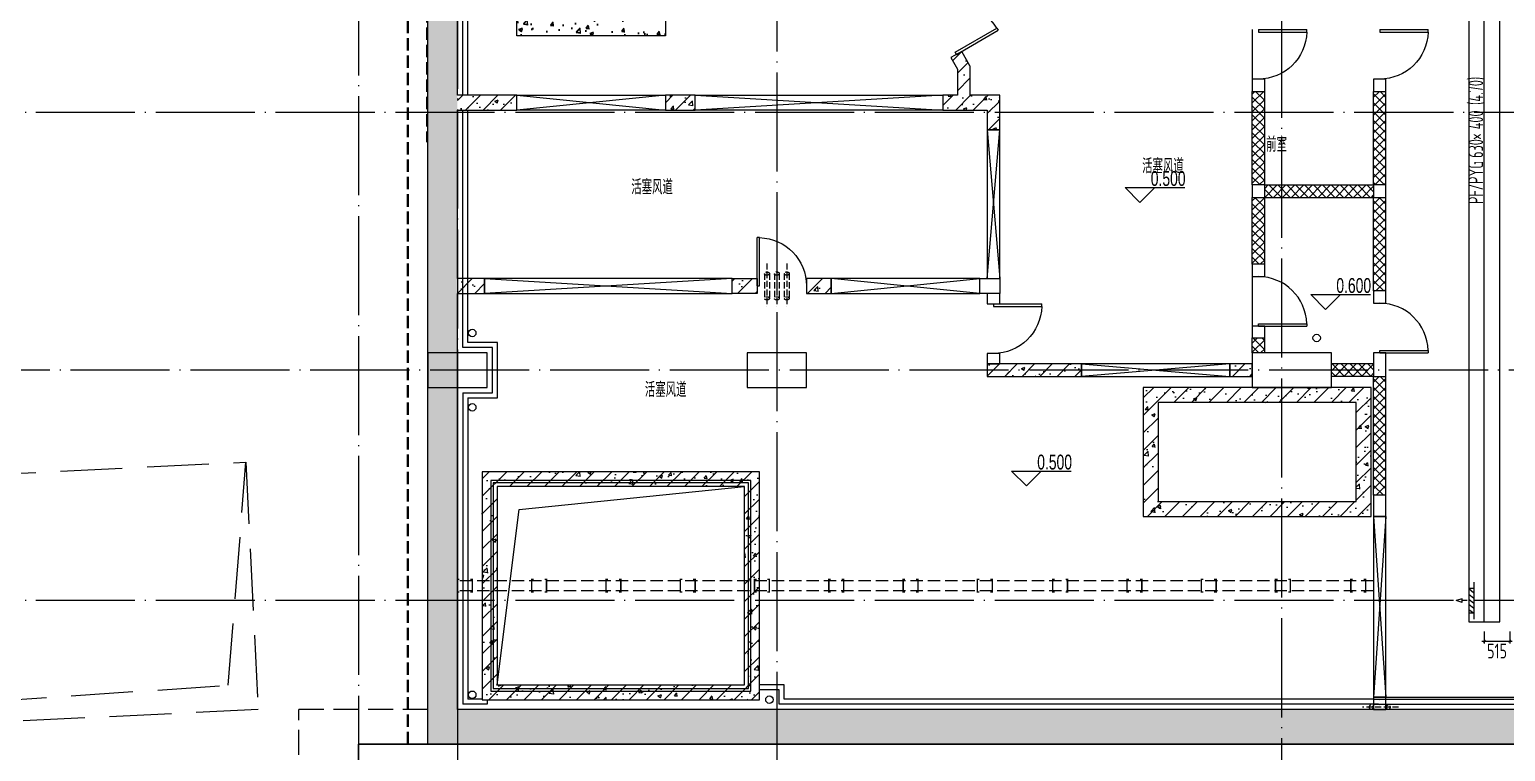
# Model space of a CAD drawing. Extents: x 13114849 to 13479250, y 160225 to 278773.
# Drawn here: x 13162308 to 13192110, y 181815 to 196385 of the extents above; entities that cross this region are included whole.
import ezdxf

# ---------------------------------------------------------------- set-up
doc = ezdxf.new("R2010")
doc.units = 0
doc.header["$LTSCALE"] = 1000
doc.header["$MEASUREMENT"] = 0
for name, pattern in [('CENTER2', [28.575, 19.05, -3.175, 3.175, -3.175]), ('DASH', [0.35, 0.25, -0.1]), ('DOTE', [2.42, 2, -0.2, 0.02, -0.2])]:
    doc.linetypes.add(name, pattern=pattern)
for name, color, linetype in [('DUCT-X-P风口', 7, 'Continuous'), ('DUCT-X-YP中心线', 5, 'CENTER2'), ('DUCT-X-YP标注', 7, 'Continuous'), ('DUCT-X-YP管', 31, 'Continuous')]:
    doc.layers.add(name, color=color, linetype=linetype)
doc.layers.add('建筑底图', color=8, linetype='Continuous', lineweight=13)
doc.layers.add('预埋管', color=8, linetype='Continuous', lineweight=5)
doc.styles.add('67', font='gbenor.shx', dxfattribs={"width": 0.7, "bigfont": 'hztxt.shx'})
doc.styles.add('C', font='HZTXT_E', dxfattribs={"width": 0.7, "bigfont": 'HZTXT'})
doc.styles.add('du', font='gbenor.shx', dxfattribs={"width": 0.8, "bigfont": 'hztxt.shx'})
doc.dimstyles.new('67', dxfattribs={"dimscale": 100, "dimtxt": 3, "dimasz": 0.5, "dimexe": 0.5, "dimexo": 2, "dimgap": 0.5, "dimtad": 2, "dimdec": 0, "dimrnd": 5, "dimzin": 0, "dimdsep": 46, "dimtxsty": 'du', "dimblk": 'ARCHTICK', "dimcen": 0, "dimdle": 0.5, "dimclrd": 256, "dimclre": 256, "dimclrt": 256, "dimazin": 0, "dimtfac": 1, "dimtdec": 0, "dimtix": 1, "dimtmove": 2, "dimatfit": 3, "dimfxl": 1, "dimtolj": 1, "dimtzin": 0, "dimlwd": -1, "dimlwe": -1, "dimarcsym": 0})
pattern_1 = [(45, (0, 0), (-89.8025612, 89.8025612), []), (135, (0, 0), (-89.8025612, -89.8025612), [])]
pattern_2 = [(45, (793255.26, 8e-09), (-176.7766953, 176.7766953), []), (50, (793255.26, 8e-09), (717.260183, -62.752135), [75, -825]), (355, (793255.26, 8e-09), (-138.751334, 752.192134), [60, -660]), (100.4514, (793315, -5.2), (578.50938, 689.439542), [63.74019, -701.14211]), (46.1842, (793255.26, 200), (1067.24105, -165.519014), [112.5, -1237.5]), (96.6356, (793344.2, 186.2), (934.662706, 974.11787), [95.61029, -1051.713]), (351.1842, (793255.3, 200), (934.66195, 974.1186), [90, -990]), (21, (793355.26, 150), (596.907052, -402.61889), [75, -825]), (326, (793355.26, 150), (243.31533, 725.150045), [60, -660]), (71.4514, (793405, 116.45), (840.22263, 322.530497), [63.74019, -701.14211]), (37.5, (793255.26, 8e-09), (12.1598553, 332.893854), [0, -652, 0, -670, 0, -662.5]), (7.5, (793255.26, 8e-09), (263.069537, 394.411712), [0, -382, 0, -637, 0, -252.5]), (327.5, (793032.26, 8e-09), (533.822436, -22.554872), [0, -250, 0, -780, 0, -1035]), (317.5, (792932.26, 8e-09), (583.18617, 100.104982), [0, -325, 0, -518, 0, -735])]

# ---------------------------------------------------------------- blocks, each defined once
blk = doc.blocks.new('$风口$00000154')
for p, q in [((150, 300), (150, -300)), ((-194, 31), (-378, 0)), ((-194, -31), (-194, 31)), ((0, 200), (150, 200)), ((0, 200), (0, -200)), ((0, 197), (150, 123)), ((0, 106), (150, 37)), ((0, 24), (150, -43)), ((-194, -31), (-378, 0)), ((-50, 0), (-194, 0)), ((0, -59), (150, -123)), ((0, -145), (145, -200)), ((0, -200), (150, -200))]:
    blk.add_line(p, q)
blk = doc.blocks.new('_ArchTick')
at = {"color": 0, "linetype": 'ByBlock', "const_width": 0.4}
blk.add_lwpolyline([(-0.5, -0.5), (0.5, 0.5)], dxfattribs=at)
blk = doc.blocks.new('*D108')
at = {"layer": 'DUCT-X-YP标注', "transparency": 16777216}
for p, q in [((13191683, 184234), (13191683, 183991)), ((13192197, 184234), (13192197, 183991)), ((13191633, 184041), (13192247, 184041))]:
    blk.add_line(p, q, dxfattribs=at)
at = {"layer": 'DUCT-X-YP标注', "transparency": 16777216, "xscale": 50, "yscale": 50, "zscale": 50, "rotation": 180}
blk.add_blockref('_ArchTick', (13191683, 184041), dxfattribs=at)
at = {"layer": 'DUCT-X-YP标注', "transparency": 16777216, "xscale": 50, "yscale": 50, "zscale": 50}
blk.add_blockref('_ArchTick', (13192197, 184041), dxfattribs=at)
at = {"layer": 'DUCT-X-YP标注', "transparency": 16777216, "insert": (13191940, 183841), "char_height": 300, "attachment_point": 5, "style": 'du'}
blk.add_mtext('\\A1;515', dxfattribs=at)
blk = doc.blocks.new('_FZH')
blk.add_lwpolyline([(-0.5, -0.5), (0.5, -0.5), (0.5, 0.5), (-0.5, 0.5)], close=True)
blk = doc.blocks.new('$DorLib2D$00000001')
for p, q in [((0.45, 0.975), (0.5, 0.975)), ((0.45, 0), (0.45, 0.975)), ((0.5, 0), (0.5, 0.975)), ((0.5, 0), (0.45, 0))]:
    blk.add_line(p, q)
at = {"lineweight": 13}
blk.add_arc((0.475, 0), 0.975, 91.4693, 180, dxfattribs=at)
blk = doc.blocks.new('A$C00460B6A')
at = {"layer": '预埋管', "linetype": 'DASH', "lineweight": -3, "ltscale": 0.5}
for p, q in [((729, 50), (0, 50)), ((523, 100), (175, 100)), ((523, 100), (175, 100)), ((523, 0), (175, 0))]:
    blk.add_line(p, q, dxfattribs=at)
for centre in [(175, 50), (523, 50)]:
    blk.add_ellipse(centre, major_axis=(0, 50), ratio=0.670191, start_param=3.141593, end_param=9.424778, dxfattribs=at)

msp = doc.modelspace()

# ---------------------------------------------------------------- hatches: boundary and pattern name
at = {"layer": '建筑底图'}
h = msp.add_hatch(dxfattribs=at)
h.set_pattern_fill('钢筋混凝土', color=256, scale=100, style=0)
h.set_pattern_definition(pattern_2)
h.paths.add_polyline_path([(13170347.4, 181959.5), (13170947.4, 181959.5), (13170947.4, 207459.5), (13170347.4, 207459.5)])
h = msp.add_hatch(dxfattribs=at)
h.set_pattern_fill('混凝土', color=256, scale=100, style=0)
h.set_pattern_definition([(50, (793255.26, 8e-09), (717.260183, -62.752135), [75, -825]), (355, (793255.26, 8e-09), (-138.751334, 752.192134), [60, -660]), (100.4514, (793315, -5.2), (578.50938, 689.439542), [63.74019, -701.14211]), (46.1842, (793255.26, 200), (1067.24105, -165.519014), [112.5, -1237.5]), (96.6356, (793344.2, 186.2), (934.662706, 974.11787), [95.61029, -1051.713]), (351.1842, (793255.3, 200), (934.66195, 974.1186), [90, -990]), (21, (793355.26, 150), (596.907052, -402.61889), [75, -825]), (326, (793355.26, 150), (243.31533, 725.150045), [60, -660]), (71.4514, (793405, 116.45), (840.22263, 322.530497), [63.74019, -701.14211]), (37.5, (793255.26, 8e-09), (12.1598553, 332.893854), [0, -652, 0, -670, 0, -662.5]), (7.5, (793255.26, 8e-09), (263.069537, 394.411712), [0, -382, 0, -637, 0, -252.5]), (327.5, (793032.26, 8e-09), (533.822436, -22.554872), [0, -250, 0, -780, 0, -1035]), (317.5, (792932.26, 8e-09), (583.18617, 100.104982), [0, -325, 0, -518, 0, -735])])
h.paths.add_polyline_path([(13175147.4, 196259.5), (13172147.4, 196259.5), (13172147.4, 198259.5), (13175147.4, 198259.5)])
h = msp.add_hatch(dxfattribs=at)
h.set_pattern_fill('混凝土', color=256, scale=100, style=0)
h.set_pattern_definition([(50, (793255.26, -12), (717.260183, -62.752135), [75, -825]), (355, (793255.26, -12), (-138.751334, 752.192134), [60, -660]), (100.4514, (793315, -17.2), (578.50938, 689.439542), [63.74019, -701.14211]), (46.1842, (793255.26, 188), (1067.24105, -165.519014), [112.5, -1237.5]), (96.6356, (793344.2, 174.2), (934.662706, 974.11787), [95.61029, -1051.713]), (351.1842, (793255.3, 188), (934.66195, 974.1186), [90, -990]), (21, (793355.26, 138), (596.907052, -402.61889), [75, -825]), (326, (793355.26, 138), (243.31533, 725.150045), [60, -660]), (71.4514, (793405, 104.45), (840.22263, 322.530497), [63.74019, -701.14211]), (37.5, (793255.26, -12), (12.1598553, 332.893854), [0, -652, 0, -670, 0, -662.5]), (7.5, (793255.26, -12), (263.069537, 394.411712), [0, -382, 0, -637, 0, -252.5]), (327.5, (793032.26, -12), (533.822436, -22.554872), [0, -250, 0, -780, 0, -1035]), (317.5, (792932.26, -12), (583.18617, 100.104982), [0, -325, 0, -518, 0, -735])])
h.paths.add_polyline_path([(13175147.4, 196259.5), (13172147.4, 196259.5), (13172147.4, 198259.5), (13175147.4, 198259.5)])
h = msp.add_hatch(dxfattribs=at)
h.set_pattern_fill('钢筋混凝土', color=256, scale=100, style=0)
h.set_pattern_definition(pattern_2)
h.paths.add_polyline_path([(13181130.6, 195943.6), (13180914.1, 195818.6), (13181047.4, 195587.8), (13181047.4, 195059.5), (13180747.4, 195059.5), (13180747.4, 194759.5), (13181647.4, 194759.5), (13181647.4, 194359.5), (13181897.4, 194359.5), (13181897.4, 195059.5), (13181297.4, 195059.5), (13181297.4, 195654.8)])
h = msp.add_hatch(dxfattribs=at)
h.set_pattern_fill('钢筋混凝土', color=256, scale=100, style=0)
h.set_pattern_definition(pattern_2)
edge = h.paths.add_edge_path()
edge.add_line((13170947.4, 194759.5), (13172147.4, 194759.5))
edge.add_line((13172147.4, 194759.5), (13172147.4, 195059.5))
edge.add_line((13172147.4, 195059.5), (13170947.4, 195059.5))
h = msp.add_hatch(dxfattribs=at)
h.set_pattern_fill('钢筋混凝土', color=256, scale=100, style=0)
h.set_pattern_definition(pattern_2)
h.paths.add_polyline_path([(13175147.4, 194759.5), (13175747.4, 194759.5), (13175747.4, 195059.5), (13175147.4, 195059.5)])
h = msp.add_hatch(dxfattribs=at)
h.set_pattern_fill('ANSI37', color=8, scale=80, style=0)
h.set_pattern_definition(pattern_1)
h.paths.add_polyline_path([(13187247.7, 195134.5), (13186997.7, 195134.5), (13186997.7, 193247), (13187247.7, 193247)])
h = msp.add_hatch(dxfattribs=at)
h.set_pattern_fill('ANSI37', color=8, scale=80, style=0)
h.set_pattern_definition(pattern_1)
h.paths.add_polyline_path([(13189697.4, 195134.5), (13189447.4, 195134.5), (13189447.4, 193247), (13189697.4, 193247)])
h = msp.add_hatch(dxfattribs=at)
h.set_pattern_fill('ANSI37', color=8, scale=80, style=0)
h.set_pattern_definition(pattern_1)
h.paths.add_polyline_path([(13189447.4, 192997), (13189447.4, 193247), (13187247.7, 193247), (13187247.7, 192997)])
h = msp.add_hatch(dxfattribs=at)
h.set_pattern_fill('ANSI37', color=8, scale=80, style=0)
h.set_pattern_definition(pattern_1)
h.paths.add_polyline_path([(13187247.7, 192997), (13186997.7, 192997), (13186997.7, 191647), (13187247.7, 191647)])
h = msp.add_hatch(dxfattribs=at)
h.set_pattern_fill('ANSI37', color=8, scale=80, style=0)
h.set_pattern_definition(pattern_1)
h.paths.add_polyline_path([(13189697.4, 192997), (13189447.4, 192997), (13189447.4, 191109.5), (13189697.4, 191109.5)])
h = msp.add_hatch(dxfattribs=at)
h.set_pattern_fill('钢筋混凝土', color=256, scale=100, style=0)
h.set_pattern_definition(pattern_2)
edge = h.paths.add_edge_path()
edge.add_line((13170947.4, 191059.5), (13171497.4, 191059.5))
edge.add_line((13171497.4, 191059.5), (13171497.4, 191359.5))
edge.add_line((13171497.4, 191359.5), (13170947.4, 191359.5))
h = msp.add_hatch(dxfattribs=at)
h.set_pattern_fill('钢筋混凝土', color=256, scale=100, style=0)
h.set_pattern_definition(pattern_2)
h.paths.add_polyline_path([(13176997.4, 191059.5), (13176497.4, 191059.5), (13176497.4, 191359.5), (13176997.4, 191359.5)])
h = msp.add_hatch(dxfattribs=at)
h.set_pattern_fill('钢筋混凝土', color=256, scale=100, style=0)
h.set_pattern_definition(pattern_2)
h.paths.add_polyline_path([(13178497.4, 191359.5), (13177997.4, 191359.5), (13177997.4, 191059.5), (13178497.4, 191059.5)])
h = msp.add_hatch(dxfattribs=at)
h.set_pattern_fill('ANSI37', color=8, scale=80, style=0)
h.set_pattern_definition(pattern_1)
h.paths.add_polyline_path([(13187247.7, 190159.5), (13186997.7, 190159.5), (13186997.7, 189859.5), (13187247.7, 189859.5)])
h = msp.add_hatch(dxfattribs=at)
h.set_pattern_fill('钢筋混凝土', color=256, scale=100, style=0)
h.set_pattern_definition(pattern_2)
h.paths.add_polyline_path([(13181647.4, 189384.5), (13183547.4, 189384.5), (13183547.4, 189634.5), (13181647.4, 189634.5)])
h = msp.add_hatch(dxfattribs=at)
h.set_pattern_fill('钢筋混凝土', color=256, scale=100, style=0)
h.set_pattern_definition(pattern_2)
h.paths.add_polyline_path([(13182097.4, 189384.5), (13181647.4, 189384.5), (13181647.4, 189634.5), (13182097.4, 189634.5)])
h = msp.add_hatch(dxfattribs=at)
h.set_pattern_fill('钢筋混凝土', color=8, scale=100, style=0)
h.set_pattern_definition(pattern_2)
h.paths.add_polyline_path([(13186997.4, 189634.5), (13186547.4, 189634.5), (13186547.4, 189384.5), (13186997.4, 189384.5)])
h = msp.add_hatch(dxfattribs=at)
h.set_pattern_fill('ANSI37', color=8, scale=80, style=0)
h.set_pattern_definition(pattern_1)
h.paths.add_polyline_path([(13188597.4, 189634.5), (13188597.4, 189384.5), (13189447.4, 189384.5), (13189447.4, 189634.5)])
h = msp.add_hatch(dxfattribs=at)
h.set_pattern_fill('ANSI37', color=8, scale=80, style=0)
h.set_pattern_definition(pattern_1)
h.paths.add_polyline_path([(13189697.4, 189384.5), (13189447.4, 189384.5), (13189447.4, 186984.5), (13189697.4, 186984.5)])
h = msp.add_hatch(dxfattribs=at)
h.set_pattern_fill('钢筋混凝土', color=8, scale=100, style=0)
h.set_pattern_definition([(45, (793255.26, -50), (-176.7766953, 176.7766953), []), (50, (793255.26, -50), (717.260183, -62.752135), [75, -825]), (355, (793255.26, -50), (-138.751334, 752.192134), [60, -660]), (100.4514, (793315, -55.2), (578.50938, 689.439542), [63.74019, -701.14211]), (46.1842, (793255.26, 150), (1067.24105, -165.519014), [112.5, -1237.5]), (96.6356, (793344.2, 136.2), (934.662706, 974.11787), [95.61029, -1051.713]), (351.1842, (793255.3, 150), (934.66195, 974.1186), [90, -990]), (21, (793355.26, 100), (596.907052, -402.61889), [75, -825]), (326, (793355.26, 100), (243.31533, 725.150045), [60, -660]), (71.4514, (793405, 66.45), (840.22263, 322.530497), [63.74019, -701.14211]), (37.5, (793255.26, -50), (12.1598553, 332.893854), [0, -652, 0, -670, 0, -662.5]), (7.5, (793255.26, -50), (263.069537, 394.411712), [0, -382, 0, -637, 0, -252.5]), (327.5, (793032.26, -50), (533.822436, -22.554872), [0, -250, 0, -780, 0, -1035]), (317.5, (792932.26, -50), (583.18617, 100.104982), [0, -325, 0, -518, 0, -735])])
h.paths.add_polyline_path([(13189397.4, 186559.5), (13189397.4, 189159.5), (13184797.4, 189159.5), (13184797.4, 186559.5)])
h.paths.add_polyline_path([(13189097.4, 186859.5), (13189097.4, 188859.5), (13185097.4, 188859.5), (13185097.4, 186859.5)], flags=16)
h = msp.add_hatch(dxfattribs=at)
h.set_pattern_fill('钢筋混凝土', color=256, scale=100, style=0)
h.set_pattern_definition(pattern_2)
h.paths.add_polyline_path([(13177047.4, 187459.5), (13171447.4, 187459.5), (13171447.4, 182859.5), (13177047.4, 182859.5)])
h.paths.add_polyline_path([(13176747.4, 187159.5), (13171747.4, 187159.5), (13171747.4, 183159.5), (13176747.4, 183159.5)], flags=16)
h = msp.add_hatch(dxfattribs=at)
h.set_pattern_fill('钢筋混凝土', color=8, scale=100, style=0)
h.set_pattern_definition(pattern_2)
h.paths.add_polyline_path([(13207597.4, 183509.5), (13237197.4, 183509.5), (13237197.4, 184209.5), (13206897.4, 184209.5), (13206897.4, 182659.5), (13170947.4, 182659.5), (13170947.4, 181959.5), (13207597.4, 181959.5)])

# ---------------------------------------------------------------- linework, layer by layer
at = {"layer": 'DUCT-X-YP中心线'}
msp.add_line((13191683, 184433.5), (13191683, 203819.3), dxfattribs=at)
at = {"layer": 'DUCT-X-YP管'}
for p, q in [((13191368, 203819.3), (13191368, 184433.5)), ((13191998, 184433.5), (13191998, 203819.3)), ((13191368, 184433.5), (13191998, 184433.5))]:
    msp.add_line(p, q, dxfattribs=at)
at = {"layer": '建筑底图', "linetype": 'DOTE'}
for p, q in [((13177397.4, 224559.5), (13177397.4, 180083)), ((13170947.4, 211710.3), (13170947.4, 176862.5)), ((13168947.4, 209559.5), (13168947.4, 176984))]:
    msp.add_line(p, q, dxfattribs=at)
at = {"layer": '建筑底图', "color": 8, "linetype": 'DOTE'}
for p, q in [((13187597.4, 180083), (13187597.4, 224559.5)), ((13474197.4, 194709.5), (13119297.4, 194709.5)), ((13232897.4, 189509.5), (13119297.4, 189509.5)), ((13474197.4, 184859.5), (13119297.4, 184859.5))]:
    msp.add_line(p, q, dxfattribs=at)
at = {"layer": '建筑底图'}
for p, q in [((13170347.4, 181959.5), (13170347.4, 211113.3)), ((13170947.4, 195059.5), (13170947.4, 200159.5)), ((13171057.4, 195059.5), (13171057.4, 199449.5)), ((13171157.4, 195059.5), (13171157.4, 199349.5)), ((13181130.6, 195943.6), (13180914.1, 195818.6)), ((13181130.6, 195943.6), (13180914.1, 195818.6)), ((13180914.1, 195818.6), (13181047.4, 195587.8)), ((13181297.4, 195654.8), (13181130.6, 195943.6)), ((13181047.4, 195587.8), (13181047.4, 195059.5)), ((13181297.4, 195654.8), (13181297.4, 195059.5)), ((13172147.4, 195059.5), (13175147.4, 194759.5)), ((13175147.4, 195059.5), (13172147.4, 194759.5)), ((13180747.4, 195059.5), (13175747.4, 194759.5)), ((13175747.4, 195059.5), (13180747.4, 194759.5)), ((13181047.4, 195059.5), (13180747.4, 195059.5)), ((13180747.4, 195059.5), (13180747.4, 194759.5)), ((13181897.4, 195059.5), (13181297.4, 195059.5)), ((13181897.4, 194359.5), (13181897.4, 195059.5)), ((13170947.4, 191359.5), (13170947.4, 194759.5)), ((13171057.4, 189969.5), (13171057.4, 194759.5)), ((13171157.4, 190069.5), (13171157.4, 194759.5)), ((13180747.4, 194759.5), (13181647.4, 194759.5)), ((13181647.4, 194759.5), (13181647.4, 194359.5)), ((13181647.4, 194359.5), (13181897.4, 194359.5)), ((13181647.4, 191359.5), (13181897.4, 194359.5)), ((13181647.4, 194359.5), (13181897.4, 191359.5)), ((13184429.9, 193195.7), (13185636, 193195.7)), ((13184729.9, 192895.7), (13184429.9, 193195.7)), ((13184729.9, 192895.7), (13185029.9, 193195.7)), ((13171497.4, 191359.5), (13176497.4, 191059.5)), ((13176497.4, 191359.5), (13171497.4, 191059.5)), ((13181497.4, 191059.5), (13178497.4, 191359.5)), ((13178497.4, 191059.5), (13181497.4, 191359.5)), ((13181497.4, 191059.5), (13181497.4, 191359.5)), ((13181497.4, 191359.5), (13181897.4, 191359.5)), ((13181897.4, 191359.5), (13181897.4, 191059.5)), ((13170947.4, 189159.5), (13170947.4, 191059.5)), ((13181897.4, 191059.5), (13181497.4, 191059.5)), ((13181897.4, 191059.5), (13181647.4, 191059.5)), ((13181647.4, 191059.5), (13181647.4, 190847)), ((13181897.4, 190847), (13181897.4, 191059.5)), ((13188176.9, 191035.7), (13189382.9, 191035.7)), ((13188476.9, 190735.7), (13188176.9, 191035.7)), ((13188476.9, 190735.7), (13188776.9, 191035.7)), ((13181647.4, 190847), (13181897.4, 190847)), ((13171657.4, 189969.5), (13171057.4, 189969.5)), ((13171757.4, 190069.5), (13171157.4, 190069.5)), ((13171657.4, 189049.5), (13171657.4, 189969.5)), ((13171757.4, 188949.5), (13171757.4, 190069.5)), ((13181647.4, 189847), (13181647.4, 189634.5)), ((13181897.4, 189847), (13181647.4, 189847)), ((13181897.4, 189634.5), (13181897.4, 189847)), ((13181647.4, 189634.5), (13181897.4, 189634.5)), ((13170947.4, 189159.5), (13170947.4, 182659.5)), ((13170947.4, 182659.5), (13170947.4, 189159.5)), ((13171057.4, 189049.5), (13171657.4, 189049.5)), ((13171057.4, 189049.5), (13171057.4, 182769.5)), ((13171157.4, 188949.5), (13171757.4, 188949.5)), ((13171157.4, 188949.5), (13171157.4, 182869.5)), ((13182137.4, 187472.3), (13183343.4, 187472.3)), ((13182437.4, 187172.3), (13182137.4, 187472.3)), ((13182437.4, 187172.3), (13182737.4, 187472.3)), ((13189697.4, 186559.5), (13189447.4, 182909.5)), ((13189447.4, 186559.5), (13189697.4, 182909.5)), ((13177547.4, 183159.5), (13177047.4, 183159.5)), ((13177447.4, 183059.5), (13177047.4, 183059.5)), ((13177447.4, 182769.5), (13177447.4, 183059.5)), ((13177547.4, 182869.5), (13177547.4, 183159.5)), ((13171547.4, 182769.5), (13171057.4, 182769.5)), ((13171447.4, 182869.5), (13171157.4, 182869.5)), ((13171547.4, 182859.5), (13171547.4, 182769.5)), ((13189547.4, 182769.5), (13177447.4, 182769.5)), ((13189447.4, 182869.5), (13177547.4, 182869.5)), ((13189447.4, 182869.5), (13206397.4, 182869.5)), ((13189447.4, 182769.5), (13206497.4, 182769.5)), ((13189572.4, 182834.5), (13189572.4, 182834.5)), ((13189572.4, 182747), (13189572.4, 182747)), ((13206897.4, 182659.5), (13170947.4, 182659.5)), ((13189572.4, 182659.5), (13189572.4, 182659.5)), ((13168947.4, 181959.5), (13168947.4, 179906.7)), ((13170347.4, 181959.5), (13168947.4, 181959.5)), ((13207597.4, 181959.5), (13170347.4, 181959.5))]:
    msp.add_line(p, q, dxfattribs=at)
at = {"layer": '建筑底图', "linetype": 'DASH'}
for p, q in [((13169937.4, 181959.5), (13169937.4, 207459.5)), ((13169957.4, 181959.5), (13169957.4, 207459.5)), ((13170322.8, 200274.8), (13170322.8, 194109.5)), ((13189447.4, 185259.5), (13170947.4, 185259.5)), ((13189447.4, 185059.5), (13170947.4, 185059.5))]:
    msp.add_line(p, q, dxfattribs=at)
at = {"layer": '建筑底图', "color": 8}
for p, q in [((13186997.7, 196384.5), (13186997.7, 195384.5)), ((13186997.7, 193247), (13186997.7, 195134.5)), ((13187247.7, 193247), (13187247.7, 195134.5)), ((13189447.4, 193247), (13189447.4, 195134.5)), ((13189697.4, 193247), (13189697.4, 195134.5)), ((13186997.7, 193247), (13186997.7, 192997)), ((13187247.7, 193247), (13186997.7, 193247)), ((13187247.7, 192997), (13187247.7, 193247)), ((13187247.7, 193247), (13189447.4, 193247)), ((13186997.7, 192997), (13187247.7, 192997)), ((13186997.7, 191647), (13186997.7, 192997)), ((13187247.7, 192997), (13189447.4, 192997)), ((13187247.7, 191647), (13187247.7, 192997)), ((13189447.4, 191109.5), (13189447.4, 192997)), ((13189697.4, 191109.5), (13189697.4, 192997)), ((13186997.7, 191647), (13186997.7, 191397)), ((13187247.7, 191647), (13186997.7, 191647)), ((13187247.7, 191397), (13187247.7, 191647)), ((13186997.7, 191397), (13187247.7, 191397)), ((13186997.7, 191397), (13186997.7, 190397)), ((13186997.7, 190397), (13186997.7, 190159.5)), ((13187247.7, 190397), (13186997.7, 190397)), ((13186997.7, 189859.5), (13186997.7, 190159.5)), ((13186997.7, 190159.5), (13187247.7, 190159.5)), ((13187247.7, 190159.5), (13187247.7, 190397)), ((13187247.7, 189859.5), (13187247.7, 190159.5)), ((13183547.4, 189634.5), (13186547.4, 189384.5)), ((13186547.4, 189634.5), (13183547.4, 189384.5)), ((13189447.4, 189634.5), (13188597.4, 189634.5)), ((13189447.4, 189384.5), (13188597.4, 189384.5)), ((13189447.4, 186984.5), (13189447.4, 189384.5)), ((13189697.4, 186984.5), (13189697.4, 189384.5))]:
    msp.add_line(p, q, dxfattribs=at)
at = {"layer": '建筑底图', "linetype": 'DASH', "lineweight": -3, "ltscale": 0.5}
for p, q in [((13177197.4, 191665.2), (13177197.4, 190784.8)), ((13177397.4, 191665.2), (13177397.4, 190784.8)), ((13177597.4, 191665.2), (13177597.4, 190784.8)), ((13177147.4, 191459.5), (13177147.4, 190959.5)), ((13177147.4, 191459.5), (13177147.4, 190959.5)), ((13177247.4, 191459.5), (13177247.4, 190959.5)), ((13177347.4, 191459.5), (13177347.4, 190959.5)), ((13177347.4, 191459.5), (13177347.4, 190959.5)), ((13177447.4, 191459.5), (13177447.4, 190959.5)), ((13177547.4, 191459.5), (13177547.4, 190959.5)), ((13177547.4, 191459.5), (13177547.4, 190959.5)), ((13177647.4, 191459.5), (13177647.4, 190959.5))]:
    msp.add_line(p, q, dxfattribs=at)
at = {"layer": '建筑底图', "linetype": 'DASH', "ltscale": 2}
for p in [(13170347.4, 182659.5), (13167747.4, 181049.5)]:
    msp.add_line(p, (13167747.4, 182659.5), dxfattribs=at)
at = {"layer": '建筑底图'}
for points in [[(13175147.4, 196259.5), (13172147.4, 196259.5), (13172147.4, 198259.5), (13175147.4, 198259.5)], [(13172147.4, 195059.5), (13175147.4, 195059.5), (13175147.4, 194759.5), (13172147.4, 194759.5)], [(13175147.4, 194759.5), (13175747.4, 194759.5), (13175747.4, 195059.5), (13175147.4, 195059.5)], [(13180747.4, 194759.5), (13175747.4, 194759.5), (13175747.4, 195059.5), (13180747.4, 195059.5)], [(13181897.4, 194359.5), (13181647.4, 194359.5), (13181647.4, 191359.5), (13181897.4, 191359.5)], [(13171497.4, 191059.5), (13176497.4, 191059.5), (13176497.4, 191359.5), (13171497.4, 191359.5)], [(13176997.4, 191059.5), (13176497.4, 191059.5), (13176497.4, 191359.5), (13176997.4, 191359.5)], [(13178497.4, 191359.5), (13177997.4, 191359.5), (13177997.4, 191059.5), (13178497.4, 191059.5)], [(13178497.4, 191059.5), (13181497.4, 191059.5), (13181497.4, 191359.5), (13178497.4, 191359.5)], [(13181647.4, 189384.5), (13183547.4, 189384.5), (13183547.4, 189634.5), (13181647.4, 189634.5)], [(13177047.4, 187459.5), (13171447.4, 187459.5), (13171447.4, 182859.5), (13177047.4, 182859.5)], [(13176872.4, 187284.5), (13171622.4, 187284.5), (13171622.4, 183034.5), (13176872.4, 183034.5)], [(13176822.4, 187234.5), (13171672.4, 187234.5), (13171672.4, 183084.5), (13176822.4, 183084.5)], [(13171747.4, 183159.5), (13172196.8, 186696.1), (13176747.4, 187159.5), (13171747.4, 187159.5)], [(13176747.4, 187159.5), (13171747.4, 187159.5), (13171747.4, 183159.5), (13176747.4, 183159.5)], [(13189697.4, 182909.5), (13189697.4, 186559.5), (13189447.4, 186559.5), (13189447.4, 182909.5)]]:
    msp.add_lwpolyline(points, close=True, dxfattribs=at)
for points in [[(13170947.4, 194759.5), (13172147.4, 194759.5), (13172147.4, 195059.5), (13170947.4, 195059.5)], [(13170947.4, 191059.5), (13171497.4, 191059.5), (13171497.4, 191359.5), (13170947.4, 191359.5)]]:
    msp.add_lwpolyline(points, dxfattribs=at)
at = {"layer": '建筑底图', "color": 8}
for points in [[(13183547.4, 189384.5), (13186547.4, 189384.5), (13186547.4, 189634.5), (13183547.4, 189634.5)], [(13186997.4, 189634.5), (13186547.4, 189634.5), (13186547.4, 189384.5), (13186997.4, 189384.5)], [(13189397.4, 186559.5), (13189397.4, 189159.5), (13184797.4, 189159.5), (13184797.4, 186559.5)], [(13189097.4, 186859.5), (13189097.4, 188859.5), (13185097.4, 188859.5), (13185097.4, 186859.5)]]:
    msp.add_lwpolyline(points, close=True, dxfattribs=at)
at = {"layer": '建筑底图', "linetype": 'DASH', "ltscale": 5}
msp.add_lwpolyline([(13166921.8, 182661.2), (13136957.4, 181198.2), (13136713.6, 186192.2), (13166677.9, 187655.2)], close=True, dxfattribs=at)
msp.add_lwpolyline([(13136957.4, 181198.2), (13166321.8, 183149.5), (13166677.9, 187655.2)], dxfattribs=at)
at = {"layer": '建筑底图', "const_width": 30}
for points in [[(13170987.4, 185032), (13170947.4, 185032), (13170947.4, 185287), (13170987.4, 185287)], [(13171207.4, 185032), (13171247.4, 185032), (13171247.4, 185287), (13171207.4, 185287)], [(13172487.4, 185032), (13172447.4, 185032), (13172447.4, 185287), (13172487.4, 185287)], [(13172707.4, 185032), (13172747.4, 185032), (13172747.4, 185287), (13172707.4, 185287)], [(13173987.4, 185032), (13173947.4, 185032), (13173947.4, 185287), (13173987.4, 185287)], [(13174207.4, 185032), (13174247.4, 185032), (13174247.4, 185287), (13174207.4, 185287)], [(13175487.4, 185032), (13175447.4, 185032), (13175447.4, 185287), (13175487.4, 185287)], [(13175707.4, 185032), (13175747.4, 185032), (13175747.4, 185287), (13175707.4, 185287)], [(13176987.4, 185032), (13176947.4, 185032), (13176947.4, 185287), (13176987.4, 185287)], [(13177207.4, 185032), (13177247.4, 185032), (13177247.4, 185287), (13177207.4, 185287)], [(13178487.4, 185032), (13178447.4, 185032), (13178447.4, 185287), (13178487.4, 185287)], [(13178707.4, 185032), (13178747.4, 185032), (13178747.4, 185287), (13178707.4, 185287)], [(13179987.4, 185032), (13179947.4, 185032), (13179947.4, 185287), (13179987.4, 185287)], [(13180207.4, 185032), (13180247.4, 185032), (13180247.4, 185287), (13180207.4, 185287)], [(13181487.4, 185032), (13181447.4, 185032), (13181447.4, 185287), (13181487.4, 185287)], [(13181707.4, 185032), (13181747.4, 185032), (13181747.4, 185287), (13181707.4, 185287)], [(13183007.4, 185032), (13182967.4, 185032), (13182967.4, 185287), (13183007.4, 185287)], [(13183227.4, 185032), (13183267.4, 185032), (13183267.4, 185287), (13183227.4, 185287)], [(13184507.4, 185032), (13184467.4, 185032), (13184467.4, 185287), (13184507.4, 185287)], [(13184727.4, 185032), (13184767.4, 185032), (13184767.4, 185287), (13184727.4, 185287)], [(13186007.4, 185032), (13185967.4, 185032), (13185967.4, 185287), (13186007.4, 185287)], [(13186227.4, 185032), (13186267.4, 185032), (13186267.4, 185287), (13186227.4, 185287)], [(13187507.4, 185032), (13187467.4, 185032), (13187467.4, 185287), (13187507.4, 185287)], [(13187727.4, 185032), (13187767.4, 185032), (13187767.4, 185287), (13187727.4, 185287)], [(13189027.4, 185032), (13188987.4, 185032), (13188987.4, 185287), (13189027.4, 185287)], [(13189247.4, 185032), (13189287.4, 185032), (13189287.4, 185287), (13189247.4, 185287)]]:
    msp.add_lwpolyline(points, dxfattribs=at)
at = {"layer": '建筑底图', "color": 8}
for points in [[(13189447.4, 182909.5), (13206647.4, 182909.5), (13206647.4, 184459.5), (13274397.4, 184459.5)], [(13122214.2, 177624.9), (13168947.4, 179906.7), (13168947.4, 181959.5), (13207597.4, 181959.5), (13207597.4, 183509.5), (13311597.4, 183509.5)]]:
    msp.add_lwpolyline(points, dxfattribs=at)
at = {"layer": '建筑底图'}
for centre in [(13171247.4, 190259.5), (13171247.4, 188759.5), (13171247.4, 182959.5), (13171247.4, 182959.5), (13177247.4, 182859.5)]:
    msp.add_circle(centre, 75, dxfattribs=at)
at = {"layer": '建筑底图', "color": 8}
msp.add_circle((13188297.4, 190159.5), 75, dxfattribs=at)
at = {"layer": '建筑底图', "linetype": 'DASH', "lineweight": -3, "ltscale": 0.5}
for centre in [(13177197.4, 191459.5), (13177397.4, 191459.5), (13177597.4, 191459.5), (13177197.4, 190959.5), (13177397.4, 190959.5), (13177597.4, 190959.5)]:
    msp.add_ellipse(centre, major_axis=(-50, 0), ratio=0.6701912, start_param=3.1415927, end_param=9.424778, dxfattribs=at)

# ---------------------------------------------------------------- block references
at = {"layer": 'DUCT-X-P风口', "xscale": 0.6666666666666667, "yscale": 1.25, "rotation": 3.091236910408294e-11}
msp.add_blockref('$风口$00000154', (13191368, 184859.5, 3610), dxfattribs=at)
at = {"layer": '建筑底图', "yscale": -1000}
for p, xscale, zscale, rotation in [((13180772.4, 196314.1), -1000, -1000, 120.0000000000339), ((13177497.4, 191209.5), 1000, 1000, 180), ((13181772.4, 190347), 1000, 1000, 90)]:
    msp.add_blockref('$DorLib2D$00000001', p, dxfattribs=dict(at, xscale=xscale, zscale=zscale, rotation=rotation))
at = {"layer": '建筑底图', "color": 8, "yscale": -1000, "rotation": 90}
for p, xscale, zscale in [((13187122.7, 195884.5), 1000, 1000), ((13189572.4, 195884.5), 1000, 1000), ((13187122.7, 190897), -1000, -1000), ((13189572.4, 190359.5), -1000, -1000)]:
    msp.add_blockref('$DorLib2D$00000001', p, dxfattribs=dict(at, xscale=xscale, zscale=zscale))
at = {"layer": '建筑底图', "color": 8, "xscale": 250}
for p, yscale, zscale in [((13187122.7, 195259.5), 250, 250), ((13189572.4, 195259.5), 250, 250), ((13189572.4, 193122), 250, 250), ((13189572.4, 190984.5), 250, 250), ((13189572.4, 189622), 475.0000009414507, 475.0000009414507), ((13189572.4, 186772), 425.0003516359138, 425.0003516359138)]:
    msp.add_blockref('_FZH', p, dxfattribs=dict(at, yscale=yscale, zscale=zscale))
at = {"layer": '建筑底图', "lineweight": 30, "xscale": 1200, "yscale": 700, "zscale": 700, "rotation": 180}
for p in [(13170947.4, 189509.5), (13177397.4, 189509.5)]:
    msp.add_blockref('_FZH', p, dxfattribs=at)
at = {"layer": '建筑底图', "color": 8, "lineweight": 30, "xscale": 1600, "yscale": 700, "zscale": 700, "rotation": 180}
msp.add_blockref('_FZH', (13187797.4, 189509.5), dxfattribs=at)
at = {"layer": '建筑底图'}
msp.add_blockref('A$C00460B6A', (13189223.3, 182659.5), dxfattribs=at)
at = {"layer": '建筑底图', "xscale": 250, "yscale": 250, "zscale": 250}
msp.add_blockref('_FZH', (13189572.4, 182784.5), dxfattribs=at)

# ---------------------------------------------------------------- texts
at = {"layer": 'DUCT-X-YP标注', "color": 7, "style": '67', "width": 0.7}
for s, p in [('(4.70)', (13191659.5, 194862.3, 4125)), ('400', (13191659.5, 194371.5, 4125)), ('630', (13191659.5, 193794, 4125)), ('×', (13191659.5, 194161.5, 4125)), ('PF/PYG', (13191659.5, 192865.6, 4125))]:
    msp.add_text(s, height=300, rotation=90, dxfattribs=at).set_placement(p)
at = {"layer": '建筑底图', "color": 8, "style": 'C', "width": 0.7}
for s, p in [('前室', (13187278.1, 193916.8)), ('活塞风道', (13184773.4, 193479.9))]:
    msp.add_text(s, height=300, dxfattribs=at).set_placement(p)
at = {"layer": '建筑底图', "style": 'C', "width": 0.7}
for s, p in [('0.500', (13184947.7, 193228.6)), ('活塞风道', (13174458.5, 193055.3)), ('0.600', (13188694.6, 191068.7)), ('活塞风道', (13174732.7, 188966.4)), ('0.500', (13182655.2, 187505.3))]:
    msp.add_text(s, height=300, dxfattribs=at).set_placement(p)

# ---------------------------------------------------------------- dimensions: what is measured, and where the dimension line sits
at = {"layer": 'DUCT-X-YP标注'}
dim = msp.add_linear_dim(base=(13192197.4, 184041), p1=(13191683, 184433.5, 4900), p2=(13192197.4, 184433.5), dimstyle='67', dxfattribs=at)
dim.commit()
dim.dimension.update_dxf_attribs({"geometry": '*D108', "text_midpoint": (13191940.2, 183841)})

doc.saveas('drawing.dxf')
